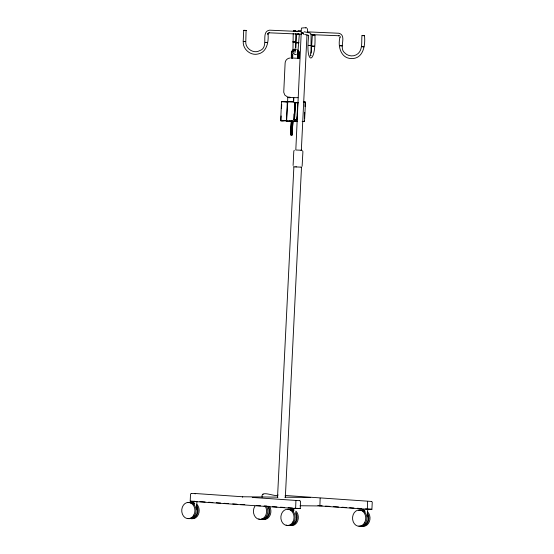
<?xml version="1.0" encoding="UTF-8"?>
<svg xmlns="http://www.w3.org/2000/svg" width="554" height="554" viewBox="0 0 554 554"><rect width="100%" height="100%" fill="white"/><g stroke="black" fill="none" stroke-linecap="round" stroke-linejoin="round"><path stroke-width="0.83" d="M308.71 35.74C304.949 65.912 316.216 65.033 314.935 35.193L312.865 35.068M294.451 105.772L294.811 102.705L294.264 119.782L294.181 113.992M299.922 500.74L300.566 501.398L300.213 508.551L295.635 508.51L190.188 501.218L190.534 494.064L191.241 493.469M196.559 509.244L196.94 501.522M245.955 30.408L243.732 30.325L243.192 41.384L244.092 41.467M246.087 30.422L245.796 41.508C244.986 48.15 253.441 54.347 259.819 50.594C269.611 47.325 260.061 31.813 269.514 30.172L300.822 31.564M245.242 41.515C245.623 41.508 243.746 41.508 243.275 41.377C242.513 48.974 250.415 55.919 257.991 54.008C266.986 52.18 268.738 41.716 268.053 34.023L268.004 33.656L268.053 34.023M262.118 497.18C260.422 489.3 275.892 497.693 278.205 494.999M297.283 121.437L280.663 120.724L281.508 101.555L288.551 101.465M280.954 120.225L281.162 115.938M281.543 108.231L281.723 104.512M286.986 121.333L286.633 120.675L287.748 101.818L281.681 101.396M290.185 97.255L287.803 97.227L287.595 101.458L293.662 101.874L293.862 97.649L297.955 97.691M295.573 50.49A2.604 2.569 -77.4 0 0 292.872 52.976L292.623 58.177L291.335 58.122L291.591 52.921A3.906 3.857 -77.4 0 1 296.238 49.264M293.225 33.385L292.955 50.061M292.595 54.417L292.623 58.177M291.84 121.194L291.411 134.857L290.656 134.809L291.321 121.139L291.716 121.139M292.221 134.878L291.84 134.844L292.477 121.215L292.865 121.215L292.221 134.878L290.795 134.795L291.466 121.132M290.857 134.83L291.404 121.153M295.829 33.51L295.372 47.429M291.016 134.837L291.425 121.167M291.044 134.802L291.127 133.092M291.508 125.412L291.674 121.998M291.21 134.851L291.612 121.181M291.84 134.844L292.547 121.222M293.398 101.86L293.599 97.629M295.836 47.976L296.729 34.216M291.979 134.885L292.9 121.229M292.11 134.885L292.914 121.208M294.167 113.708L293.876 119.685L294.534 119.685L295.164 102.552L294.278 119.692M294.465 107.732L294.714 102.608L295.469 102.601L294.534 119.685M297.353 51.328A2.604 2.569 -77.4 0 1 298.017 53.205L297.761 58.405L297.81 53.156A2.604 2.569 -77.4 0 0 297.588 51.965M297.99 50.739L299.333 34.341M293.101 165.487L293.8 151.173L294.25 150.266M277.526 497.298L293.876 166.796M297.553 58.364L299.042 58.468L299.298 53.26A3.906 3.857 -77.4 0 0 297.865 50.033M300.926 32.077L301.521 28.046L304.7 27.769M301.175 33.732L295.808 150.009L301.348 150.238L306.985 34.881M307.435 32.395L307.428 28.621M285.331 497.679L301.494 167.197L301.064 167.128M304.416 118.314L304.707 112.414M304.998 106.52L305.074 101.991M302.429 121.492L304.243 121.485L304.541 121.028L305.469 102.324L303.37 101.86M312.712 35.061L312.331 35.068L311.306 51.432L310.164 55.899L311.196 55.615M295.635 508.51L295.912 500.698M307.595 31.862L338.903 33.254C347.497 35.622 338.376 47.755 344.636 52.803C347.51 55.975 352.406 56.847 356.194 54.874C363.216 51.183 361.326 42.007 361.949 35.574L364.49 35.685C365.529 45.033 363.479 59.049 351.188 58.572C340.481 58.17 337.649 45.767 339.983 37.208L340.239 36.862L339.983 37.208M300.088 505.754L319.88 505.954L320.15 498.15M319.88 505.954L367.337 509.237L367.607 501.432M367.385 516.82L367.759 509.105L365.405 508.967M367.337 509.237L371.907 509.285L372.26 502.125L371.616 501.467M295.019 108.072L295.123 106.444M296.764 119.789L297.886 102.719M294.001 119.761L297.027 119.809L297.242 116.506M297.353 114.858L297.519 108.245M195.126 493.946L195.25 493.503L242.742 496.772L277.976 497.132M242.576 497.222L242.707 496.786M302.124 166.276L302.906 151.623L302.553 150.695M304.271 121.007L303.98 121.465L302.249 121.471M297.096 31.723L298.433 30.477L301.224 31.024M295.137 51.494L294.894 52.187M338.688 35.691L339.263 35.768L310.849 34.618M267.804 34.036L268.039 33.656L267.907 34.002M269.417 32.769L269.05 32.804L301.542 34.203M304.139 31.765L310.171 33.039L311.085 34.106L311.009 53.163M338.806 35.844L339.055 35.726M295.164 52L295.053 52.131M296.432 54.257L294.929 54.645L293.62 53.191M309.977 497.624L310.392 497.471M246.198 30.463L243.753 30.331M314.921 35.2L313.841 35.179M293.842 508.295L296.051 508.378L295.684 508.385M262.714 494.251L263.171 494.182M301.203 150.259L301.674 150.259L301.044 150.169M265.179 42.381L267.499 42.457M293.343 41.889L293.052 41.924M296.459 42.693L297.221 42.748M298.918 42.803L298.384 42.803M309.388 45.435L308.287 45.345L309.187 45.421M314.257 46.266L312.006 46.114M340.468 45.74L339.65 45.65M339.858 45.698L342.164 45.795M362.51 46.723L363.999 46.751L363.479 46.765M290.192 58.025C287.547 58.032 285.192 60.324 285.123 62.969L283.738 92.276L284.839 95.087L287.36 96.86M267.16 42.485L267.624 42.478M292.9 41.882L293.295 41.882M296.335 42.679L296.702 42.72M298.855 42.81L297.422 42.762M314.333 46.238L313.862 46.259L314.381 46.245M342.081 45.795L341.686 45.795M295.573 30.969L295.954 30.962L294.652 30.858M310.178 45.47L310.891 45.47L310.351 45.476M289.16 97.733L290.164 97.739M293.662 101.874L287.311 101.957L286.404 120.987L297.463 121.423M303.336 101.957L305.337 102.005M294.811 102.705L298.149 102.739L295.095 102.525M280.92 120.91L283.323 120.938M294.077 121.049L297.283 121.077M289.541 121.174L289.784 121.208M295.185 121.215L296.051 121.284M191.476 493.455L195.292 493.489M284.846 497.201L310.628 497.464M190.188 501.218L194.766 501.266M244.799 504.569L240.491 504.424M295.033 41.972C296.799 42.118 289.527 41.848 295.303 41.993M312.691 46.204L312.117 46.12M194.717 501.391L194.35 501.391L196.407 501.529M295.815 30.969L293.371 30.83L294.451 30.92M362.33 35.567L364.49 35.685M312.352 35.075L314.222 35.131M294.195 102.594L294.714 102.608M294.569 102.635L296.238 102.635L295.337 102.532M295.421 30.962L294.063 30.899M367.226 509.105L366.866 509.098M295.531 508.378L295.164 508.364M298.211 42.797L296.432 42.693M266.931 42.478L266.204 42.45M341.458 45.788L340.738 45.753M363.306 46.758L362.33 46.709M313.689 46.252L312.962 46.217M295.808 166.823L296.376 166.844M245.027 41.508L244.293 41.474M293.225 58.066L296.709 58.232M303.149 33.053L303.689 33.074M313.432 35.158L312.477 35.089M265.941 42.429L265.331 42.395M302.671 33.025L303.246 33.046M302.235 32.991L302.823 33.025M287.803 97.227L293.862 97.649M281.48 101.721L287.54 102.137M295.691 102.663L296.48 102.719M294.278 119.616L297.027 119.809M302.228 121.374L304.146 121.506M280.573 120.26L286.633 120.675M293.059 121.215L294.555 121.319M289.673 121.049L293.412 121.305M285.102 495.477L371.381 501.439M252.236 497.43L299.686 500.705M317.899 505.553L322.186 505.844M325.613 506.086L329.9 506.377M333.328 506.619L338.473 506.972M341.901 507.208L346.188 507.506M349.622 507.741L353.909 508.039M357.337 508.274L361.624 508.572M367.621 508.988L371.907 509.285M199.939 501.626L205.118 501.979M208.567 502.222L212.881 502.52M216.33 502.755L220.644 503.053M224.1 503.295L228.414 503.593M232.722 503.891L237.036 504.188M256.211 505.511L260.525 505.809M263.974 506.051L269.154 506.404M272.603 506.647L276.917 506.945M280.372 507.18L284.687 507.478M288.135 507.72L292.45 508.018M296.764 508.316L300.213 508.551M301.847 32.963L302.429 32.998M295.524 508.323L296.044 508.371M362.662 35.643L362.094 35.594M301.514 32.935L302.075 32.97M245.623 30.387L246.274 30.442M301.251 32.915L301.778 32.949M293.738 166.837L301.3 167.156M304.679 34.466L308.654 35.352M299.042 58.468L299.091 53.219A3.906 3.857 -77.4 0 0 297.657 49.985M291.335 58.122L291.383 52.872A3.906 3.857 -77.4 0 1 296.03 49.216M190.881 503.288A7.327 5.942 -89.4 0 1 194.468 504.244M196.469 506.605A7.327 5.942 -89.4 0 1 192.03 517.872M190.943 502.713A8.144 6.6 -89.4 0 1 194.025 502.63M196.795 504.279A8.144 6.6 -89.4 0 1 198.297 514.687A8.144 6.6 -89.4 0 1 190.188 518.184M189.8 502.707A8.144 6.6 -89.4 0 1 194.807 503.538M196.4 505.151A8.144 6.6 -89.4 0 1 197.148 514.673A8.144 6.6 -89.4 0 1 190.036 518.537M187.82 502.686A8.144 6.6 -89.4 0 1 196.074 510.373A8.144 6.6 -89.4 0 1 188.048 518.516M303.689 34.23A1.302 1.288 -77.4 0 1 303.336 34.029M268.164 507.339A7.327 5.942 -89.4 0 1 263.732 518.599M292.831 52.131A2.604 2.569 -77.4 0 1 294.188 50.677M294.569 50.532A2.604 2.569 -77.4 0 1 295.365 50.442M269.867 506.91A8.144 6.6 -89.4 0 1 269.992 515.414A8.144 6.6 -89.4 0 1 263.898 519.451M262.873 519.278A8.144 6.6 -89.4 0 1 261.883 518.911M268.718 506.896A8.144 6.6 -89.4 0 1 268.565 515.94A8.144 6.6 -89.4 0 1 261.73 519.264M358.639 510.262A8.144 6.6 -89.4 0 1 366.893 517.955A8.144 6.6 -89.4 0 1 358.874 526.099M264.971 505.85A8.144 6.6 -89.4 0 1 264.66 517.055A8.144 6.6 -89.4 0 1 255.574 517.304A8.144 6.6 -89.4 0 1 254.93 506.127M266.114 505.857A8.144 6.6 -89.4 0 1 267.111 514.818A8.144 6.6 -89.4 0 1 260.775 519.417M259.75 519.243A8.144 6.6 -89.4 0 1 258.76 518.876M287.962 509.306A8.144 6.6 -89.4 0 1 295.199 517.221A8.144 6.6 -89.4 0 1 288.205 525.538M287.173 525.365A8.144 6.6 -89.4 0 1 286.183 524.998M361.762 510.296A8.144 6.6 -89.4 0 1 364.844 510.206M367.621 511.861A8.144 6.6 -89.4 0 1 369.359 521.702A8.144 6.6 -89.4 0 1 361.997 526.127M360.619 510.282A8.144 6.6 -89.4 0 1 364.691 510.566M367.219 512.727A8.144 6.6 -89.4 0 1 367.967 522.256A8.144 6.6 -89.4 0 1 360.855 526.12M290.94 510.109A7.327 5.942 -89.4 0 1 293.592 511.093M295.594 513.461A7.327 5.942 -89.4 0 1 291.155 524.721M291.085 509.341A8.144 6.6 -89.4 0 1 294.139 509.846M295.919 511.127A8.144 6.6 -89.4 0 1 297.872 520.386A8.144 6.6 -89.4 0 1 291.328 525.573M289.943 509.327A8.144 6.6 -89.4 0 1 293.932 510.393M295.524 512A8.144 6.6 -89.4 0 1 296.272 521.529A8.144 6.6 -89.4 0 1 289.16 525.386M362.635 510.836A7.327 5.942 -89.4 0 1 365.287 511.827M367.288 514.188A7.327 5.942 -89.4 0 1 362.856 525.448M298.267 33.988L297.269 34.272L298.267 33.988M298.883 33.967L298.239 34.327L298.959 34.348L298.883 33.967M269.258 32.361L268.988 32.748L269.258 32.361M306.348 27.908L305.545 27.825L306.348 27.908M361.45 46.626L361.949 46.688L361.499 46.619M193.838 515.005A8.144 6.6 -89.4 0 0 188.727 502.416A8.144 6.6 -89.4 0 0 182.425 514.216A8.144 6.6 -89.4 0 0 193.838 515.005M364.657 522.588A8.144 6.6 -89.4 0 0 359.546 509.992A8.144 6.6 -89.4 0 0 353.244 521.799A8.144 6.6 -89.4 0 0 364.657 522.588M292.962 521.854A8.144 6.6 -89.4 0 0 287.851 509.264A8.144 6.6 -89.4 0 0 281.55 521.065A8.144 6.6 -89.4 0 0 292.962 521.854"/></g></svg>
